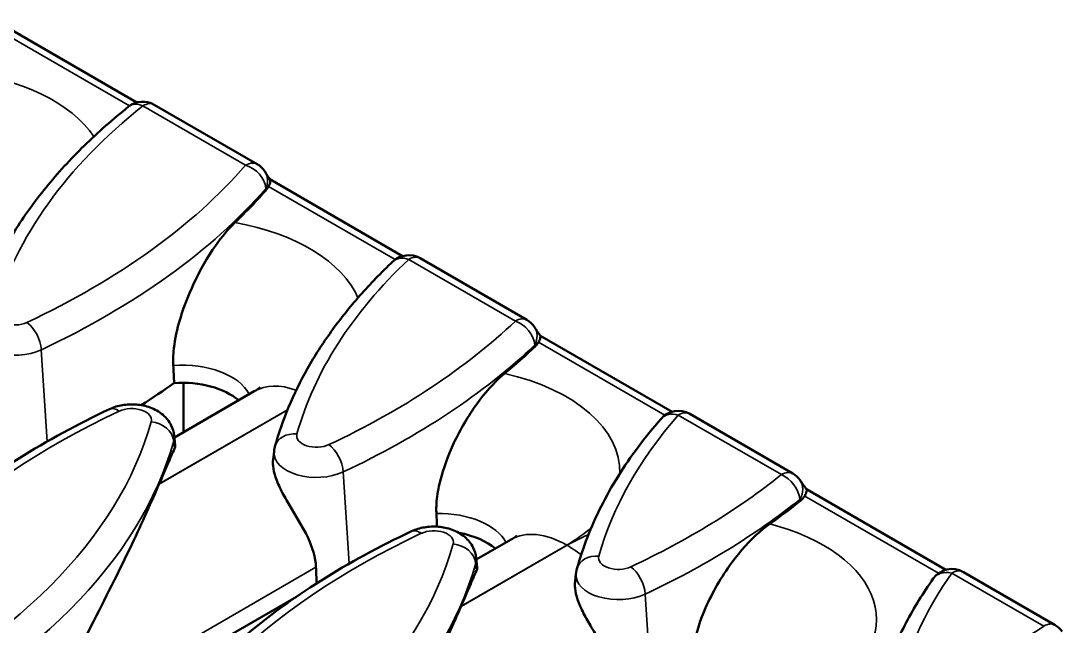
# Model space of a CAD drawing. Header units: millimetres. Extents: x 0 to 1485, y 0 to 1050.
# Drawn here: x 245.79 to 279.93, y 231.64 to 251.48 of the extents above; entities that cross this region are included whole.
import ezdxf

# ---------------------------------------------------------------- set-up
doc = ezdxf.new("R2010")
doc.units = ezdxf.units.MM
doc.header["$LTSCALE"] = 2.5
doc.layers.add('Sichtbar (ISO)', color=7, linetype='Continuous', lineweight=50)
doc.layers.add('Sichtbar schmal (ISO)', color=7, linetype='Continuous', lineweight=35)

msp = doc.modelspace()

# ---------------------------------------------------------------- linework, layer by layer
at = {"layer": 'Sichtbar (ISO)'}
for p, q in [((249.594, 248.801), (244.961, 251.476)), ((250.17, 248.727), (253.539, 246.782)), ((258.309, 243.769), (253.953, 246.284)), ((258.884, 243.696), (262.383, 241.676)), ((267.148, 238.666), (262.813, 241.169)), ((250.828, 237.824), (253.447, 239.336)), ((251.129, 239.615), (251.129, 237.998)), ((267.723, 238.593), (271.102, 236.642)), ((250.821, 237.887), (250.855, 237.569)), ((254.094, 237.368), (254.065, 237.093)), ((276.119, 233.487), (271.549, 236.125)), ((260.727, 233.819), (261.865, 234.476)), ((260.721, 233.882), (260.755, 233.564)), ((263.994, 233.363), (263.964, 233.089)), ((276.694, 233.413), (279.703, 231.676)), ((254.83, 232.605), (247, 228.084))]:
    msp.add_line(p, q, dxfattribs=at)
for centre, start, end in [((249.795, 248.078), 60, 128.555), ((253.164, 246.132), 32.0428, 60), ((258.509, 243.046), 60, 133.3666), ((262.008, 241.026), 33.6042, 60), ((267.348, 237.943), 60, 138.7378), ((270.727, 235.992), 34.9507, 60), ((276.319, 232.764), 60, 144.7865), ((279.328, 231.026), 36.1438, 60)]:
    msp.add_arc(centre, 0.75, start, end, dxfattribs=at)
for centre, major_axis, ratio, start_param, end_param in [((175.537, 293.195), (82.991, -65.722), 0.217428, 0.543427, 0.548651), ((228.763, 253.211), (28.061, 0), 0.57735, 5.741904, 5.818975), ((183.27, 287.798), (85.647, -68.162), 0.215947, 0.584549, 0.589848), ((238.662, 249.206), (28.061, 0), 0.57735, 5.672662, 5.739106), ((228.763, 249.945), (28.411, 0), 0.57735, 5.542918, 5.601371), ((251.069, 238.316), (-2.25, 0), 0.57735, 3.733481, 4.822262), ((223.106, 240.225), (28.061, 0), 0.57735, 6.037665, 6.038748), ((192.058, 281.666), (87.18, -69.604), 0.214902, 0.623883, 0.629295), ((248.562, 245.201), (28.061, 0), 0.57735, 5.601322, 5.660781), ((259.487, 233.456), (-2.25, 0), 0.57735, 3.733481, 4.411305), ((233.006, 236.22), (28.061, 0), 0.57735, 6.037665, 6.038748)]:
    msp.add_ellipse(centre, major_axis=major_axis, ratio=ratio, start_param=start_param, end_param=end_param, dxfattribs=at)
for points, knots in [([(244.225, 241.53), (244.37, 242.052), (244.557, 242.569), (245.013, 243.587), (245.281, 244.087), (245.894, 245.068), (246.238, 245.548), (247.001, 246.484), (247.419, 246.939), (248.323, 247.823), (248.809, 248.251), (249.327, 248.664)], [5.6570493, 5.6570493, 5.6570493, 5.6570493, 5.7505799, 5.7505799, 5.8441106, 5.8441106, 5.9376412, 5.9376412, 6.0311719, 6.0311719, 6.1247025, 6.1247025, 6.1247025, 6.1247025]), ([(253.961, 246.271), (253.968, 246.26), (253.972, 246.245), (253.973, 246.195), (253.963, 246.15), (253.932, 246.08), (253.926, 246.065), (253.918, 246.051)], [0.0862927, 0.0862927, 0.0862927, 0.0862927, 0.126081, 0.126081, 0.1958506, 0.1958506, 0.2120428, 0.2120428, 0.2120428, 0.2120428]), ([(250.792, 240.185), (250.788, 240.253), (250.787, 240.322), (250.789, 240.472), (250.793, 240.553), (250.826, 240.941), (250.89, 241.259), (251.095, 241.997), (251.265, 242.445), (251.681, 243.327), (251.922, 243.744), (252.385, 244.402), (252.599, 244.659), (252.812, 244.863)], [-1.505197, -1.505197, -1.505197, -1.505197, -1.453148, -1.453148, -1.394229, -1.394229, -1.176083, -1.176083, -0.881899, -0.881899, -0.579996, -0.579996, -0.331461, -0.331461, -0.331461, -0.331461]), ([(254.124, 237.525), (254.245, 237.96), (254.395, 238.391), (254.752, 239.243), (254.958, 239.664), (255.425, 240.491), (255.686, 240.898), (256.259, 241.697), (256.572, 242.088), (257.246, 242.853), (257.609, 243.227), (257.994, 243.592)], [5.6570493, 5.6570493, 5.6570493, 5.6570493, 5.7349261, 5.7349261, 5.8128028, 5.8128028, 5.8906796, 5.8906796, 5.9685564, 5.9685564, 6.0464331, 6.0464331, 6.0464331, 6.0464331]), ([(262.819, 241.16), (262.829, 241.144), (262.832, 241.12), (262.818, 241.051), (262.801, 241.006), (262.77, 240.947), (262.768, 240.944), (262.767, 240.942)], [0.0796448, 0.0796448, 0.0796448, 0.0796448, 0.1422541, 0.1422541, 0.205392, 0.205392, 0.2082513, 0.2082513, 0.2082513, 0.2082513]), ([(259.418, 235.334), (259.415, 235.395), (259.414, 235.457), (259.417, 235.589), (259.42, 235.659), (259.444, 235.945), (259.483, 236.166), (259.643, 236.811), (259.805, 237.242), (260.21, 238.101), (260.467, 238.535), (261.007, 239.283), (261.287, 239.599), (261.597, 239.87), (261.626, 239.895), (261.654, 239.918)], [-1.386152, -1.386152, -1.386152, -1.386152, -1.343537, -1.343537, -1.296942, -1.296942, -1.155342, -1.155342, -0.886419, -0.886419, -0.581759, -0.581759, -0.288466, -0.288466, -0.258677, -0.258677, -0.258677, -0.258677]), ([(253.447, 239.336), (253.518, 239.377), (253.569, 239.413), (253.624, 239.456), (253.636, 239.467), (253.636, 239.467)], [3.1415927, 3.1415927, 3.1415927, 3.1415927, 3.2862916, 3.2862916, 3.4018536, 3.4018536, 3.4018536, 3.4018536]), ([(238.568, 228.544), (238.794, 229.358), (239.123, 230.158), (239.971, 231.713), (240.49, 232.468), (241.705, 233.917), (242.4, 234.611), (243.949, 235.929), (244.803, 236.552), (246.652, 237.716), (247.647, 238.257), (248.702, 238.752)], [5.6570493, 5.6570493, 5.6570493, 5.6570493, 5.8027839, 5.8027839, 5.9485186, 5.9485186, 6.0942532, 6.0942532, 6.2399879, 6.2399879, 6.3857225, 6.3857225, 6.3857225, 6.3857225]), ([(248.702, 238.752), (248.84, 238.817), (248.982, 238.858), (249.276, 238.907), (249.43, 238.913), (249.735, 238.888), (249.886, 238.857), (250.179, 238.75), (250.323, 238.675), (250.559, 238.471), (250.656, 238.358), (250.774, 238.115), (250.809, 238.004), (250.821, 237.887)], [0.102537, 0.102537, 0.102537, 0.102537, 0.502627, 0.502627, 0.927097, 0.927097, 1.350551, 1.350551, 1.766423, 1.766423, 2.082244, 2.082244, 2.294291, 2.294291, 2.294291, 2.294291]), ([(264.024, 233.52), (264.12, 233.866), (264.235, 234.21), (264.5, 234.89), (264.65, 235.227), (264.986, 235.894), (265.171, 236.223), (265.575, 236.873), (265.795, 237.193), (266.265, 237.823), (266.517, 238.133), (266.784, 238.438)], [5.6570493, 5.6570493, 5.6570493, 5.6570493, 5.71897, 5.71897, 5.7808907, 5.7808907, 5.8428115, 5.8428115, 5.9047322, 5.9047322, 5.9666529, 5.9666529, 5.9666529, 5.9666529]), ([(250.333, 236.304), (250.431, 236.53), (250.521, 236.741), (250.683, 237.121), (250.761, 237.301), (250.832, 237.458)], [5.6696828, 5.6696828, 5.6696828, 5.6696828, 5.9076607, 5.9076607, 6.1399115, 6.1399115, 6.1399115, 6.1399115]), ([(254.094, 237.368), (254.095, 237.379), (254.097, 237.389), (254.1, 237.411), (254.101, 237.421), (254.105, 237.443), (254.107, 237.453), (254.111, 237.474), (254.114, 237.484), (254.119, 237.505), (254.121, 237.515), (254.124, 237.525)], [5.5596905, 5.5596905, 5.5596905, 5.5596905, 5.57916226, 5.57916226, 5.59863402, 5.59863402, 5.61810578, 5.61810578, 5.63757754, 5.63757754, 5.6570493, 5.6570493, 5.6570493, 5.6570493]), ([(254.065, 237.093), (254.058, 237.03), (254.058, 236.962), (254.074, 236.769), (254.106, 236.639), (254.195, 236.374), (254.265, 236.217), (254.425, 235.905), (254.515, 235.749), (254.804, 235.26), (255.029, 234.905), (255.354, 234.224), (255.457, 233.892), (255.47, 233.568)], [3.8013839, 3.8013839, 3.8013839, 3.8013839, 3.8486369, 3.8486369, 3.9329934, 3.9329934, 4.0314686, 4.0314686, 4.1299438, 4.1299438, 4.3729414, 4.3729414, 4.5970062, 4.5970062, 4.5970062, 4.5970062]), ([(246.954, 228.651), (246.949, 228.715), (246.95, 228.784), (246.963, 228.932), (246.976, 229.011), (247.027, 229.251), (247.079, 229.414), (247.259, 229.918), (247.425, 230.279), (247.762, 230.98), (247.934, 231.32), (248.548, 232.53), (249.021, 233.457), (249.779, 235.047), (250.082, 235.726), (250.325, 236.287)], [0.001445, 0.001445, 0.001445, 0.001445, 0.046776, 0.046776, 0.093551, 0.093551, 0.187102, 0.187102, 0.417891, 0.417891, 0.64868, 0.64868, 1.339149, 1.339149, 1.926999, 1.926999, 1.926999, 1.926999]), ([(271.553, 236.119), (271.554, 236.117), (271.555, 236.116), (271.565, 236.096), (271.563, 236.064), (271.535, 235.986), (271.517, 235.949), (271.492, 235.904)], [0.0740829, 0.0740829, 0.0740829, 0.0740829, 0.0803179, 0.0803179, 0.1558267, 0.1558267, 0.2049006, 0.2049006, 0.2049006, 0.2049006]), ([(258.602, 234.747), (258.74, 234.812), (258.881, 234.853), (259.176, 234.903), (259.329, 234.909), (259.634, 234.884), (259.785, 234.853), (260.079, 234.745), (260.223, 234.67), (260.459, 234.466), (260.556, 234.353), (260.674, 234.111), (260.708, 233.999), (260.721, 233.882)], [0.102537, 0.102537, 0.102537, 0.102537, 0.502627, 0.502627, 0.927097, 0.927097, 1.350551, 1.350551, 1.766423, 1.766423, 2.082244, 2.082244, 2.294291, 2.294291, 2.294291, 2.294291]), ([(267.832, 230.474), (267.829, 230.556), (267.83, 230.639), (267.841, 230.832), (267.854, 230.941), (267.938, 231.446), (268.076, 231.857), (268.462, 232.735), (268.756, 233.249), (269.389, 234.107), (269.696, 234.447), (270.122, 234.821), (270.236, 234.911), (270.348, 234.991)], [-1.389277, -1.389277, -1.389277, -1.389277, -1.324726, -1.324726, -1.243618, -1.243618, -0.955277, -0.955277, -0.588342, -0.588342, -0.290345, -0.290345, -0.182575, -0.182575, -0.182575, -0.182575]), ([(248.467, 224.539), (248.694, 225.353), (249.022, 226.154), (249.87, 227.709), (250.39, 228.463), (251.604, 229.912), (252.299, 230.606), (253.849, 231.924), (254.703, 232.547), (256.552, 233.711), (257.547, 234.252), (258.602, 234.747)], [5.6570493, 5.6570493, 5.6570493, 5.6570493, 5.8027839, 5.8027839, 5.9485186, 5.9485186, 6.0942532, 6.0942532, 6.2399879, 6.2399879, 6.3857225, 6.3857225, 6.3857225, 6.3857225]), ([(261.865, 234.476), (261.936, 234.517), (261.987, 234.553), (262.042, 234.595), (262.054, 234.607), (262.054, 234.607)], [3.1415927, 3.1415927, 3.1415927, 3.1415927, 3.2862916, 3.2862916, 3.4018536, 3.4018536, 3.4018536, 3.4018536]), ([(263.994, 233.363), (263.995, 233.374), (263.996, 233.385), (263.999, 233.406), (264.001, 233.417), (264.005, 233.438), (264.007, 233.448), (264.011, 233.469), (264.013, 233.48), (264.018, 233.5), (264.021, 233.51), (264.024, 233.52)], [5.5596905, 5.5596905, 5.5596905, 5.5596905, 5.57916226, 5.57916226, 5.59863402, 5.59863402, 5.61810578, 5.61810578, 5.63757754, 5.63757754, 5.6570493, 5.6570493, 5.6570493, 5.6570493]), ([(260.232, 232.299), (260.33, 232.526), (260.42, 232.737), (260.583, 233.116), (260.661, 233.296), (260.732, 233.453)], [5.6696828, 5.6696828, 5.6696828, 5.6696828, 5.9076607, 5.9076607, 6.1399115, 6.1399115, 6.1399115, 6.1399115]), ([(273.923, 229.516), (273.994, 229.77), (274.075, 230.023), (274.256, 230.526), (274.356, 230.776), (274.575, 231.272), (274.695, 231.518), (274.952, 232.005), (275.09, 232.247), (275.385, 232.725), (275.541, 232.962), (275.706, 233.196)], [5.6570493, 5.6570493, 5.6570493, 5.6570493, 5.7025845, 5.7025845, 5.7481196, 5.7481196, 5.7936548, 5.7936548, 5.83919, 5.83919, 5.8847252, 5.8847252, 5.8847252, 5.8847252]), ([(263.964, 233.088), (263.958, 233.025), (263.957, 232.958), (263.974, 232.765), (264.006, 232.634), (264.095, 232.369), (264.165, 232.213), (264.324, 231.9), (264.414, 231.744), (264.703, 231.255), (264.929, 230.901), (265.254, 230.219), (265.356, 229.887), (265.37, 229.563)], [3.8013839, 3.8013839, 3.8013839, 3.8013839, 3.8486369, 3.8486369, 3.9329934, 3.9329934, 4.0314686, 4.0314686, 4.1299438, 4.1299438, 4.3729414, 4.3729414, 4.5970062, 4.5970062, 4.5970062, 4.5970062]), ([(256.853, 224.646), (256.848, 224.71), (256.849, 224.779), (256.863, 224.928), (256.875, 225.007), (256.927, 225.246), (256.979, 225.409), (257.159, 225.913), (257.325, 226.274), (257.661, 226.976), (257.833, 227.315), (258.448, 228.525), (258.921, 229.452), (259.678, 231.043), (259.981, 231.721), (260.225, 232.282)], [0.001445, 0.001445, 0.001445, 0.001445, 0.046776, 0.046776, 0.093551, 0.093551, 0.187102, 0.187102, 0.417891, 0.417891, 0.64868, 0.64868, 1.339149, 1.339149, 1.926999, 1.926999, 1.926999, 1.926999])]:
    msp.add_open_spline(points, degree=3, knots=knots, dxfattribs=at)
for points, degree in [([(253.918, 246.051), (253.902, 246.018), (253.88, 245.987), (253.854, 245.957)], 3), ([(262.767, 240.942), (262.744, 240.899), (262.711, 240.858), (262.671, 240.82)], 3), ([(250.822, 239.608), (250.812, 239.8), (250.802, 239.993), (250.792, 240.185)], 3), ([(250.832, 237.458), (250.851, 237.498), (250.858, 237.537), (250.855, 237.569)], 3), ([(271.492, 235.904), (271.462, 235.851), (271.417, 235.802), (271.361, 235.756)], 3), ([(259.437, 234.899), (259.431, 235.044), (259.424, 235.189), (259.418, 235.334)], 3), ([(255.47, 233.568), (255.481, 233.308), (255.492, 233.043)], 2), ([(260.732, 233.453), (260.75, 233.493), (260.758, 233.532), (260.755, 233.564)], 3)]:
    msp.add_open_spline(points, degree=degree, dxfattribs=at)
at = {"layer": 'Sichtbar schmal (ISO)'}
for p, q in [((244.936, 251.236), (249.355, 248.685)), ((253.164, 246.745), (249.795, 248.69)), ((253.918, 246.051), (258.069, 243.654)), ((262.008, 241.639), (258.509, 243.659)), ((246.66, 237.693), (246.466, 240.698)), ((262.767, 240.942), (266.908, 238.551)), ((250.325, 236.287), (254.531, 238.715)), ((254.538, 238.732), (250.333, 236.304)), ((270.727, 236.605), (267.348, 238.556)), ((250.832, 237.458), (250.806, 237.709)), ((256.56, 233.688), (256.366, 236.694)), ((271.492, 235.904), (275.879, 233.371)), ((260.225, 232.282), (263.701, 234.289)), ((263.69, 234.295), (260.232, 232.299)), ((255.47, 233.568), (246.954, 228.651)), ((260.732, 233.453), (260.706, 233.704)), ((279.328, 231.639), (276.319, 233.376)), ((266.459, 229.684), (266.265, 232.689))]:
    msp.add_line(p, q, dxfattribs=at)
for centre, major_axis, ratio, start_param, end_param in [((242.651, 246.442), (5.945, 0), 0.57735, 0.370961, 1.372977), ((271.91, 239.441), (-27.308, 0), 0.57735, 5.65627, 6.123923), ((249.795, 248.078), (-0.467, 0.587), 0.661232, 5.404948, 6.283185), ((249.795, 248.078), (0.375, 0.65), 0.57735, 0, 0.785398), ((253.164, 246.132), (0.375, 0.65), 0.57735, 0, 0.785398), ((228.763, 253.823), (27.308, 0), 0.57735, 5.39525, 5.817588), ((253.164, 246.132), (-0.566, 0.492), 0.729584, 3.79456, 5.27809), ((253.164, 246.132), (0.636, 0.398), 0.835128, 5.426965, 6.283185), ((228.763, 253.264), (-28.055, 0), 0.57735, 2.253657, 2.675996), ((251.069, 241.582), (5.945, 0), 0.57735, 0.23939, 1.273078), ((281.809, 235.436), (-27.308, 0), 0.57735, 5.734539, 6.123923), ((258.509, 243.046), (-0.515, 0.545), 0.696661, 5.34788, 6.283185), ((258.509, 243.046), (0.375, 0.65), 0.57735, 0, 0.785398), ((245.586, 241.882), (-0.647, 0), 0.57735, 6.123923, 8.536843), ((262.008, 241.026), (0.375, 0.65), 0.57735, 0, 0.785398), ((245.586, 241.323), (-1.394, 0), 0.57735, 6.221282, 8.536843), ((245.995, 240.98), (-0.319, 0.679), 0.515222, 4.060529, 5.544059), ((238.662, 249.818), (27.308, 0), 0.57735, 5.39525, 5.737734), ((262.008, 241.026), (-0.517, 0.543), 0.698018, 3.861846, 5.345376), ((262.008, 241.026), (0.625, 0.415), 0.813469, 5.335487, 6.283185), ((238.662, 249.259), (-28.055, 0), 0.57735, 2.253657, 2.596142), ((251.069, 238.862), (2.308, 0), 0.57735, 0.288322, 1.691126), ((259.487, 236.722), (5.945, 0), 0.57735, 6.258357, 7.480774), ((255.272, 236.175), (-1.825, 3.161), 0.57735, 5.673046, 6.283185), ((266.253, 226.455), (-27.308, 0), 0.57735, 5.39525, 6.123923), ((249.021, 238.073), (-0.319, 0.679), 0.515222, 5.544059, 6.283185), ((249.429, 238.396), (0.647, 0), 0.57735, 6.123923, 8.536843), ((267.348, 237.943), (0.375, 0.65), 0.57735, 0, 0.785398), ((223.106, 240.837), (27.308, 0), 0.57735, 5.39525, 6.123923), ((250.068, 237.724), (0.723, -0.201), 0.806163, 0.307895, 1.791425), ((291.709, 231.431), (-27.308, 0), 0.57735, 5.81432, 6.123923), ((267.348, 237.943), (-0.564, 0.495), 0.728381, 5.281026, 6.283185), ((254.847, 237.324), (-0.723, 0.201), 0.806163, 4.933018, 6.283185), ((223.106, 240.278), (28.055, 0), 0.57735, 5.39525, 6.123923), ((249.429, 237.837), (1.394, 0), 0.57735, 6.123923, 6.345089), ((255.486, 237.877), (-0.647, 0), 0.57735, 6.123923, 8.536843), ((255.486, 237.318), (-1.394, 0), 0.57735, 6.221282, 8.536843), ((255.894, 236.975), (-0.319, 0.679), 0.515222, 4.060529, 5.544059), ((248.562, 245.814), (27.308, 0), 0.57735, 5.39525, 5.659415), ((270.727, 235.992), (0.375, 0.65), 0.57735, 0, 0.785398), ((270.727, 235.992), (-0.469, 0.585), 0.662736, 3.919279, 5.402809), ((270.727, 235.992), (0.615, 0.43), 0.791413, 5.248821, 6.283185), ((248.562, 245.255), (-28.055, 0), 0.57735, 2.253657, 2.517822), ((259.487, 234.002), (2.308, 0), 0.57735, 0.288322, 1.600648), ((267.905, 231.862), (5.945, 0), 0.57735, 5.497787, 7.430322), ((276.152, 222.45), (-27.308, 0), 0.57735, 5.39525, 6.123923), ((258.921, 234.069), (-0.319, 0.679), 0.515222, 5.544059, 6.283185), ((259.329, 234.391), (0.647, 0), 0.57735, 6.123923, 8.536843), ((263.69, 231.315), (-1.825, 3.161), 0.57735, 5.497787, 6.283185), ((259.487, 236.722), (-5.945, 0), 0.57735, 2.356194, 2.574693), ((267.905, 231.862), (5.945, 0), 0.57735, 2.201202, 2.356194), ((233.006, 236.832), (27.308, 0), 0.57735, 5.39525, 6.123923), ((259.968, 233.719), (0.723, -0.201), 0.806163, 0.307895, 1.791425), ((263.701, 231.309), (-1.825, 3.161), 0.57735, 5.318492, 5.497787), ((259.329, 233.832), (1.394, 0), 0.57735, 6.123923, 6.345089), ((264.746, 233.319), (-0.723, 0.201), 0.806163, 4.933018, 6.283185), ((265.385, 233.873), (-0.647, 0), 0.57735, 6.123923, 8.536843), ((233.006, 236.273), (28.055, 0), 0.57735, 5.39525, 6.123923), ((265.794, 232.97), (-0.319, 0.679), 0.515222, 4.060529, 5.544059), ((265.385, 233.314), (-1.394, 0), 0.57735, 6.221282, 8.536843), ((301.608, 227.427), (-27.308, 0), 0.57735, 5.896247, 6.123923), ((276.319, 232.764), (-0.613, 0.432), 0.756132, 5.202601, 6.283185), ((276.319, 232.764), (0.375, 0.65), 0.57735, 0, 0.785398), ((258.461, 241.809), (27.308, 0), 0.57735, 5.39525, 5.582085), ((279.328, 231.026), (0.375, 0.65), 0.57735, 0, 0.785398)]:
    msp.add_ellipse(centre, major_axis=major_axis, ratio=ratio, start_param=start_param, end_param=end_param, dxfattribs=at)
for points, knots in [([(253.854, 245.957), (253.85, 245.963), (253.846, 245.97), (253.839, 245.981), (253.835, 245.987), (253.832, 245.992)], [1.397523971, 1.397523971, 1.397523971, 1.397523971, 1.398293087, 1.398293087, 1.398963153, 1.398963153, 1.398963153, 1.398963153]), ([(262.671, 240.82), (262.666, 240.828), (262.661, 240.835), (262.652, 240.848), (262.649, 240.852), (262.647, 240.856)], [1.479936945, 1.479936945, 1.479936945, 1.479936945, 1.480848854, 1.480848854, 1.481343366, 1.481343366, 1.481343366, 1.481343366]), ([(271.361, 235.756), (271.354, 235.766), (271.347, 235.775), (271.338, 235.787), (271.336, 235.791), (271.334, 235.794)], [1.559787255, 1.559787255, 1.559787255, 1.559787255, 1.560826436, 1.560826436, 1.561171346, 1.561171346, 1.561171346, 1.561171346])]:
    msp.add_open_spline(points, degree=3, knots=knots, dxfattribs=at)

doc.saveas('drawing.dxf')
